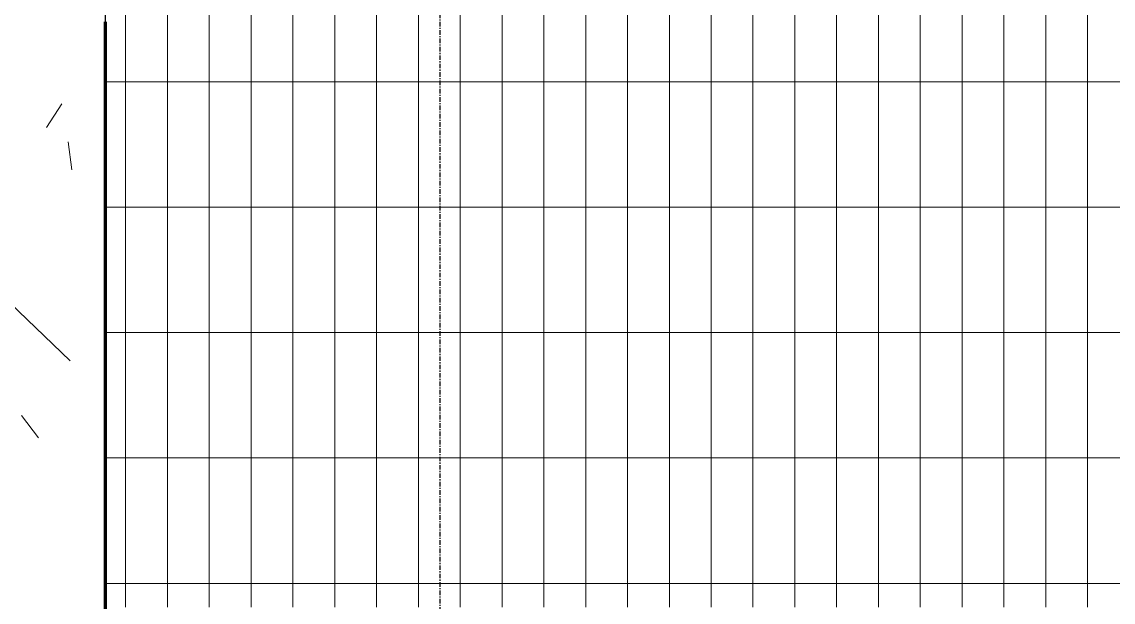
# Model space of a CAD drawing. Header units: millimetres. Extents: x -4391136 to -1798569, y -886572 to -291056.
# Drawn here: x -2668504 to -2667199, y -499393 to -498699 of the extents above; entities that cross this region are included whole.
import ezdxf

# ---------------------------------------------------------------- set-up
doc = ezdxf.new("R2010")
doc.units = ezdxf.units.MM
doc.linetypes.add('Xref-C-1-PP17-AR-2214-01-B$0$DPA_Grid _ Level 100', pattern=[10, 5.5, -1.6, 1.3, -1.6])
doc.linetypes.add('Xref-C-1-PP17-AR-2214-01-B$0$Hidden', pattern=[7.143800000000001, 4.7625, -2.3813])
doc.layers.add('000 - 0_HIDE_OBJ_FRAMING_DEF_DIMS', color=7, linetype='Continuous', plot=False)
for name, color, linetype in [('Xref-C-1-PP17-AR-2214-01-B$0$A-DETL-MBND', 7, 'Xref-C-1-PP17-AR-2214-01-B$0$Hidden'), ('Xref-C-1-PP17-AR-2214-01-B$0$A-FLOR-E', 7, 'Continuous'), ('Xref-C-1-PP17-AR-2214-01-B$0$A-FLOR-PATT', 7, 'Continuous'), ('Xref-C-1-PP17-AR-2214-01-B$0$A-Wall', 7, 'Continuous'), ('Xref-C-1-PP17-AR-2214-01-B$0$A-WALL-PATT', 7, 'Continuous')]:
    doc.layers.add(name, color=color, linetype=linetype)

# ---------------------------------------------------------------- blocks, each defined once
blk = doc.blocks.new('Xref-C-1-PP17-AR-2214-01-B$0$C-Channels - C125x65x13_4 kg_m-22771014-ENTRANCE 2 - LOWER ROOF FLOOR PLAN01-flat-1')
at = {"layer": 'Xref-C-1-PP17-AR-2214-01-B$0$A-DETL-MBND', "color": 7}
for p, q in [((-1175, -27.40000000002328), (-1175, 37.59999999997672)), ((-1175, 35.84264068712946), (-1175, 31.59999999997672)), ((-1175, 31.59999999997672), (-1175, -19.40000000002328))]:
    blk.add_line(p, q, dxfattribs=at)
blk = doc.blocks.new('Xref-C-1-PP17-AR-2214-01-B')
at = {"layer": 'Xref-C-1-PP17-AR-2214-01-B$0$A-FLOR-PATT', "lineweight": 9}
h = blk.add_hatch(dxfattribs=at)
h.set_pattern_fill('ACET-2D-FP_19', style=0, pattern_type=2)
h.set_pattern_definition([(90, (-2225229.879, -3346670.639), (-50, 0), []), (180, (-2225229.879, -3346670.639), (0, -150), [])])
h.paths.add_polyline_path([(-2735008.163752315, -497608.9466690929), (-2734955.244708749, -497608.9466690929), (-2734955.244708749, -497383.9466690928), (-2735002.744708749, -497383.9466690928), (-2735002.744708749, -497378.9466690929), (-2735075.244708748, -497378.9466690929), (-2735075.244708748, -497608.9466690929)], flags=17)
h.paths.add_polyline_path([(-2734505.244708748, -497584.2708481504), (-2734505.244708748, -497608.9466690929), (-2734385.244708749, -497608.9466690929), (-2734385.244708749, -497378.9466690929), (-2734457.744708749, -497378.9466690929), (-2734457.744708749, -497383.9466690928), (-2734505.244708748, -497383.9466690928)], flags=17)
h.paths.add_polyline_path([(-2734510.411375415, -497616.4466690929), (-2734510.244708749, -497616.4466690929), (-2734510.244708749, -497553.9466690929), (-2734950.244708748, -497553.9466690929), (-2734950.078042082, -497616.4466690929)], flags=17)
h.paths.add_polyline_path([(-2732954.878804117, -501948.9466707962), (-2732902.744708749, -501948.9466707962), (-2732902.744708749, -497378.9466690929), (-2732954.878804117, -497378.9466690929)])
h.paths.add_polyline_path([(-2733077.723361472, -501948.9466707962), (-2733051.557866362, -501948.9466707962), (-2733004.878804117, -501948.9466707962), (-2733004.878804117, -497378.9466690929), (-2734380.244708748, -497378.9466690929), (-2734380.244708748, -497658.9466690929), (-2734510.244708749, -497658.9466690929), (-2734510.244708749, -497651.4466690929), (-2734950.244708748, -497651.4466690929), (-2734950.244708748, -497658.9466690929), (-2735080.244708749, -497658.9466690929), (-2735080.244708749, -497378.9466690929), (-2735242.744708749, -497378.9466690929), (-2735242.744708749, -499398.9466707963), (-2734062.744708749, -499398.9466707963), (-2734062.744708749, -500198.9466707963), (-2735242.744708749, -500198.9466707963), (-2735242.744708749, -500398.9466707964), (-2734392.744708748, -500398.9466707964), (-2734392.744708748, -500858.9253235199), (-2734177.875250902, -501660.6304539044), (-2734219.409372115, -501671.762245094), (-2734392.744708748, -501025.0261754413), (-2734392.744708748, -501948.9466707962), (-2733243.824213392, -501948.9466707962), (-2733890.560283046, -501775.6113341624), (-2733879.428491856, -501734.0772129497)])
at = {"layer": 'Xref-C-1-PP17-AR-2214-01-B$0$A-WALL-PATT', "lineweight": 9}
h = blk.add_hatch(dxfattribs=at)
h.set_pattern_fill('ACET-2D-FP_20', angle=49.99999999998068, style=0, pattern_type=2)
h.set_pattern_definition([(139.9999999999806, (-2735242.744698027, -499593.6967629266), (-385.1750481771305, -459.0337474423577), [76.1999999948909, -838.1999999437999]), (84.99999999998067, (-2735242.744698027, -499593.6967629266), (-746.1827033320442, 65.2825274609495), [60.95999999902278, -670.5599999892506]), (190.4509999999807, (-2735237.431199904, -499532.9684988426), (127.8976821540855, -693.3830033237464), [64.760000009727, -712.360000106997]), (136.1839999999807, (-2735445.944236894, -499593.6965724963), (-622.3064180691727, -648.572486159741), [114.2999999805888, -1257.299999786477]), (186.6359999999807, (-2735431.9307968, -499503.3371488887), (122.2199233649299, -1050.53431868169), [97.13999998685, -1068.53999985535]), (81.1839999999807, (-2735445.944236894, -499593.6965724963), (-1110.274966447614, 172.1971373298438), [91.43999999912084, -1005.839999990329]), (110.9999999999807, (-2735395.144578356, -499492.0972336924), (-559.4256647136062, -214.7433929590625), [76.2000000050308, -838.2000000553388]), (55.99999999998069, (-2735395.144578356, -499492.0972336924), (-620.9765001013875, 418.8539380778093), [60.95999999519559, -670.5599999471515]), (161.4509999999807, (-2735361.056171923, -499441.559180635), (-224.2969172061421, -668.452465985436), [64.75999999221384, -712.3599999143521]), (127.4999999999807, (-2735242.744698027, -499593.6967629266), (-206.91210464295, -158.7692420319072), [33.52799999703571, -628.903999944397, 33.52799999703571, -1320.29199988327]), (127.4999999999807, (-2735242.744698027, -499593.6967629266), (-206.91210464295, -158.7692420319072), [-695.9599999384685, -647.1919999427802, 33.52799999703571, -639.5719999434539]), (97.49999999998067, (-2735242.744698027, -499593.6967629266), (-359.3065579393879, -47.30360575212399), [33.52799999999586, -354.5839999999563, 33.52799999999586, -870.2039999998927]), (97.49999999998067, (-2735242.744698027, -499593.6967629266), (-359.3065579393879, -47.30360575212399), [-421.639999999948, -613.6639999999244, 33.52799999999586, -223.0119999999725]), (57.49999999998069, (-2735242.744675878, -499820.2645760556), (-229.4741615331732, 146.1911639366299), [33.52800000003587, -220.4720000002359, 33.52800000003587, -1810.512000001938]), (57.49999999998069, (-2735242.744675878, -499820.2645760556), (-229.4741615331732, 146.1911639366299), [-287.5280000003077, -758.9520000008122, 33.52800000003587, -1018.032000001089]), (47.49999999998069, (-2735242.744771094, -499921.8643454895), (-350.4168590595946, 321.0978918577312), [33.52800000457609, -296.6720000404915, 33.52800000457609, -1239.520000169177]), (47.49999999998069, (-2735242.744771094, -499921.8643454895), (-350.4168590595946, 321.0978918577312), [-363.7280000496437, -492.7600000672547, 33.52800000457609, -713.2320000973459])])
h.paths.add_polyline_path([(-2735399.484929506, -500488.446670796), (-2735242.744708749, -500488.446670796), (-2735242.95645863, -498698.946670796), (-2735442.744708749, -498698.946670796), (-2735442.744708749, -500488.446670796)])
at = {"layer": '000 - 0_HIDE_OBJ_FRAMING_DEF_DIMS', "color": 7, "linetype": 'Xref-C-1-PP17-AR-2214-01-B$0$DPA_Grid _ Level 100'}
blk.add_line((-2734842.744708746, -526124.5650781487), (-2734842.744708746, -489632.9440086876), dxfattribs=at)
at = {"layer": 'Xref-C-1-PP17-AR-2214-01-B$0$A-FLOR-E', "color": 7}
blk.add_line((-2735242.744708746, -499398.9466707958), (-2735242.744708746, -497378.9466690923), dxfattribs=at)
at = {"layer": 'Xref-C-1-PP17-AR-2214-01-B$0$A-Wall', "color": 7, "lineweight": 70}
blk.add_line((-2735242.744708746, -500398.9466707956), (-2735242.744708746, -498698.9466707956), dxfattribs=at)
at = {"color": 7}
blk.add_blockref('Xref-C-1-PP17-AR-2214-01-B$0$C-Channels - C125x65x13_4 kg_m-22771014-ENTRANCE 2 - LOWER ROOF FLOOR PLAN01-flat-1', (-2734067.735888852, -499359.8800012902), dxfattribs=at)

msp = doc.modelspace()

# ---------------------------------------------------------------- block references
at = {"color": 7}
msp.add_blockref('Xref-C-1-PP17-AR-2214-01-B', (66839, 0), dxfattribs=at)

doc.saveas('drawing.dxf')
